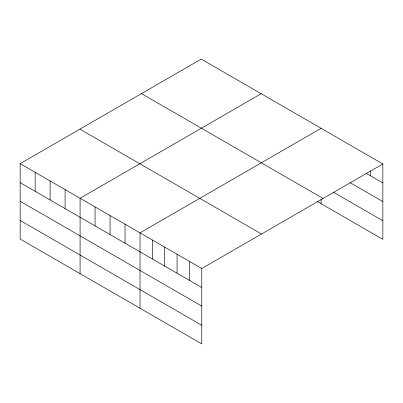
<?xml version="1.0" encoding="UTF-8"?>
<svg xmlns="http://www.w3.org/2000/svg" width="403" height="403" viewBox="0 0 403 403"><rect width="100%" height="100%" fill="white"/><g stroke="black" fill="none" stroke-linecap="round" stroke-linejoin="round"><path stroke-width="0.6" d="M382.85 163.961L201.767 268.509L201.767 343.895L20.15 239.039L20.15 163.653L201.233 59.105L382.85 163.961L382.85 239.347L317.352 201.535M261.164 93.708L80.086 198.256L80.086 273.642M321.1 128.31L140.017 232.858L140.017 308.245M366.206 173.355L382.85 182.962M350.096 182.66L382.85 201.571M333.452 192.221L382.85 220.738M141.473 93.607L323.095 198.462M79.905 129.151L261.527 234.007M20.15 163.653L201.767 268.509M20.15 182.655L201.767 287.51M20.15 201.258L201.767 306.119M20.15 220.431L201.767 325.286M370.498 170.927L370.498 175.834M321.1 199.354L321.1 203.696M189.42 261.381L189.42 280.382M177.068 254.248L177.068 273.249M164.716 247.12L164.716 266.121M152.369 239.987L152.369 258.988M125.036 224.209L125.036 243.211M110.049 215.555L110.049 234.556M95.068 206.905L95.068 225.907M65.1 189.606L65.1 208.608M50.118 180.952L50.118 199.953M35.132 172.303L35.132 191.304"/></g></svg>
